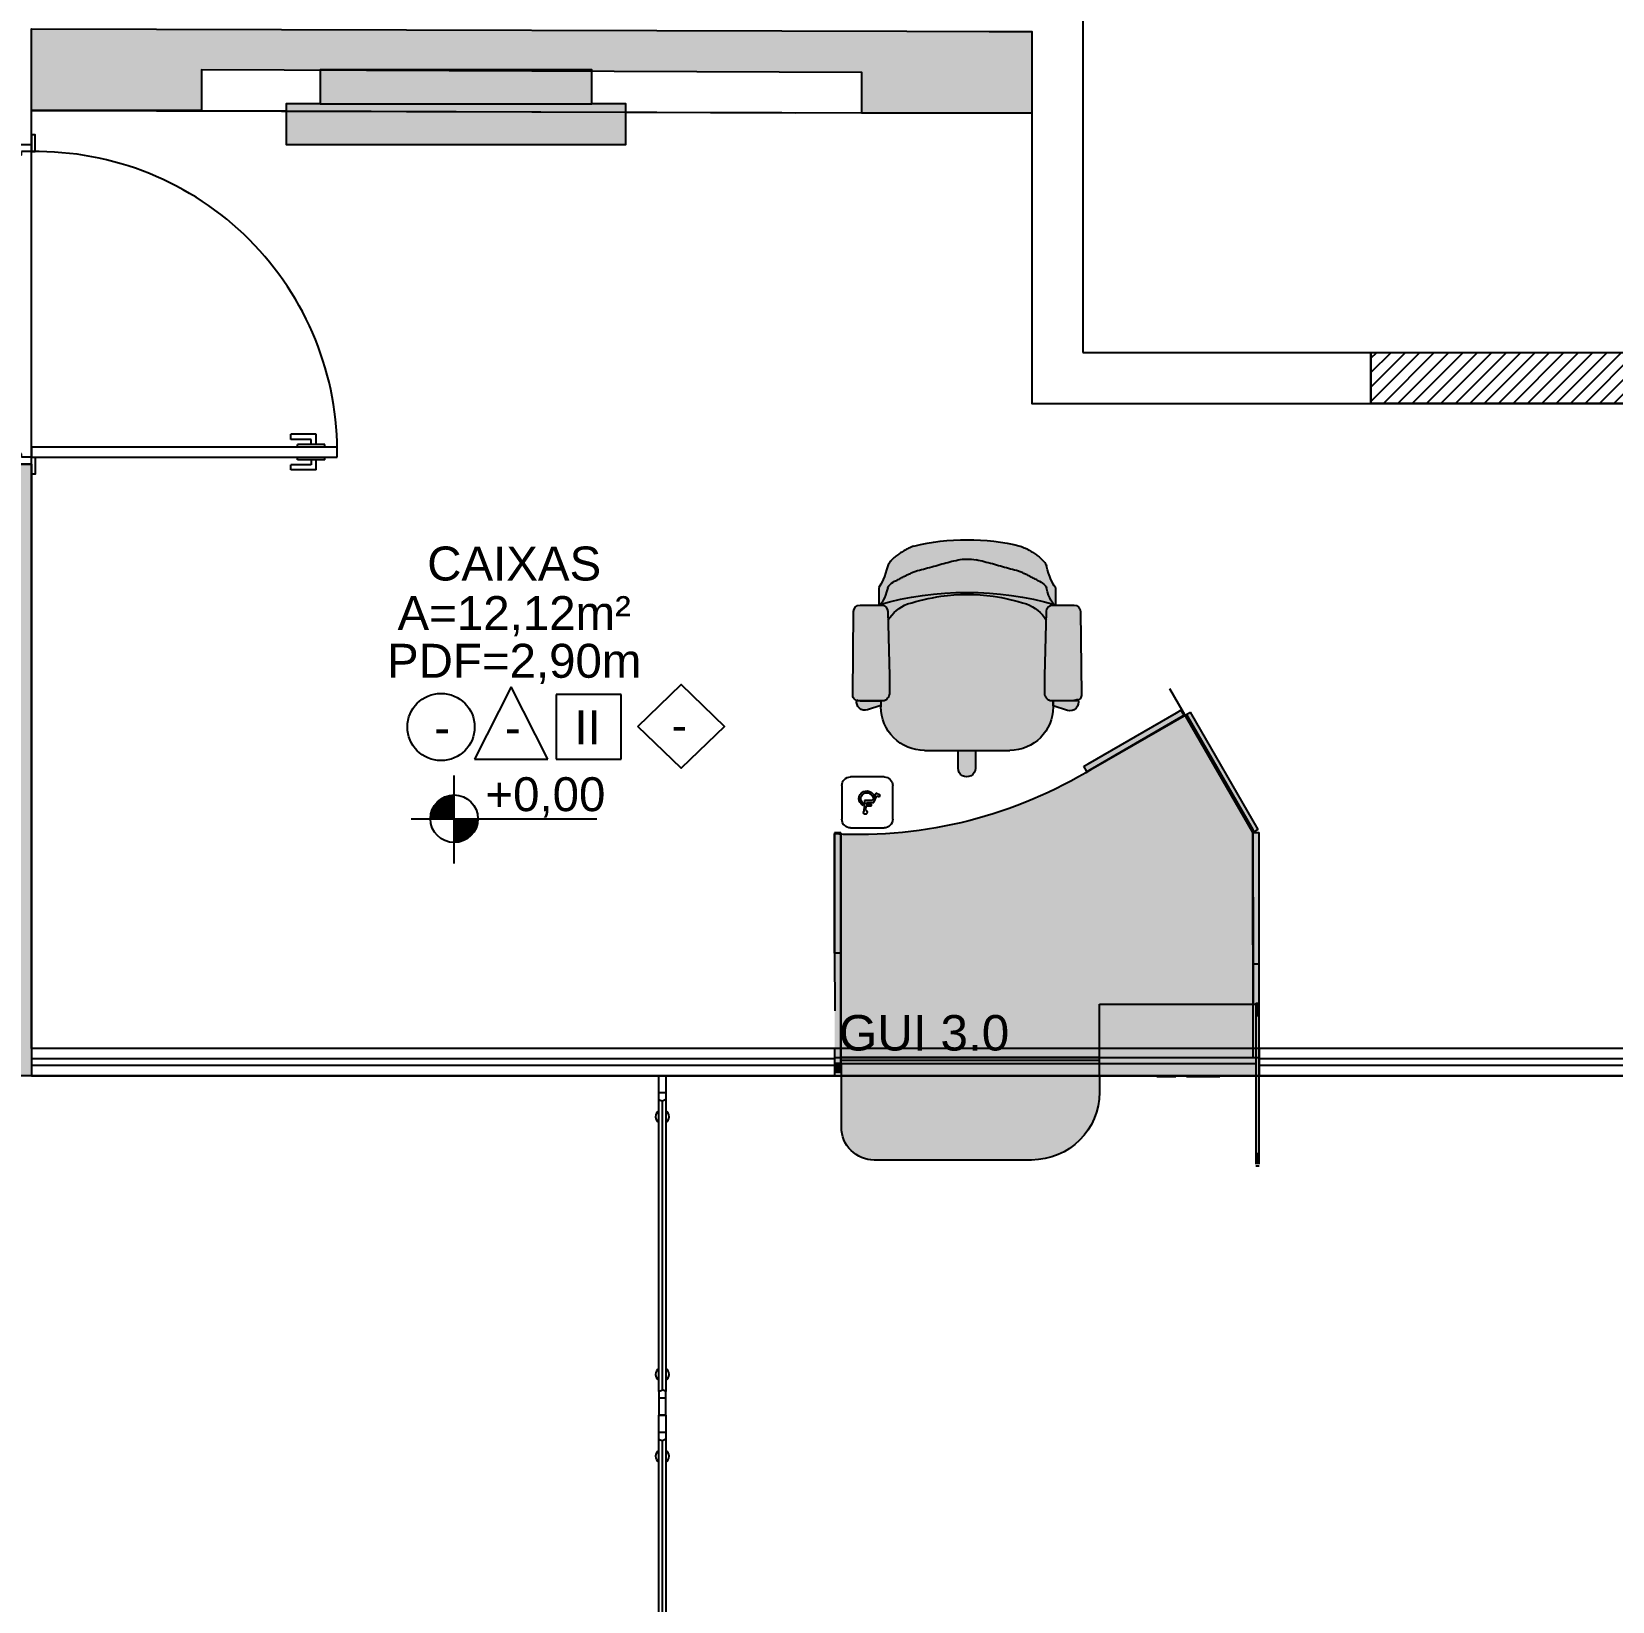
# Model space of a CAD drawing. Extents: x 100 to 738, y -85 to 470.
# Drawn here: x 634.853 to 639.508, y 460.889 to 465.512 of the extents above; entities that cross this region are included whole.
import ezdxf
from ezdxf.enums import TextEntityAlignment as Align

# ---------------------------------------------------------------- set-up
doc = ezdxf.new("R2010")
doc.units = 0
doc.linetypes.add('HIDDEN', pattern=[0.375, 0.25, -0.125])
doc.layers.get('0').update_dxf_attribs({"linetype": 'CONTINUOUS'})
for name, color, linetype in [('0704-ARQ-CON', 12, 'CONTINUOUS'), ('2911-0-age-ceilandia-centro-pe-mat-legenda-proposta$0$GRF-LEG', 2, 'CONTINUOUS'), ('A102', 2, 'CONTINUOUS'), ('ARQ-ALV', 6, 'CONTINUOUS'), ('ARQ-CON', 10, 'CONTINUOUS'), ('ARQ-FOR', 1, 'CONTINUOUS'), ('ARQ-GES', 4, 'CONTINUOUS'), ('ARQ-MOB', 2, 'CONTINUOUS'), ('ARQ-MOB-HTC', 251, 'CONTINUOUS'), ('ARQ-PIS', 1, 'CONTINUOUS'), ('ARQ-PRJ', 1, 'HIDDEN'), ('ARQ-X01', 1, 'CONTINUOUS'), ('ARQ-X02', 2, 'CONTINUOUS'), ('GRF-ACAB', 2, 'CONTINUOUS'), ('GRF-HTC', 253, 'CONTINUOUS'), ('GRF-SMB', 2, 'CONTINUOUS'), ('Pisos', 251, 'CONTINUOUS')]:
    doc.layers.add(name, color=color, linetype=linetype)
doc.styles.add('2911-0-age-ceilandia-centro-pe-mat-legenda-proposta$0$Arial_7', font='arial.ttf', dxfattribs={"height": 0.002})
doc.styles.add('ARIAL', font='arial.ttf', dxfattribs={"height": 0.1})
doc.styles.add('Arial_1', font='arial.ttf', dxfattribs={"height": 0.075})

# ---------------------------------------------------------------- blocks, each defined once
blk = doc.blocks.new('3600-00-FORCAS_ARMADAS-MAT-LAY-PROPOSTO$0$p.90.10')
for p, q in [((1671.579104567764, 1812.448246922015), (1671.579104567764, 1812.368246922014)), ((1671.579104567764, 1812.428246922015), (1671.579104567764, 1812.348246922014)), ((1671.599104567764, 1812.448246922015), (1671.599104567764, 1812.418246922015)), ((1671.609104567764, 1812.418246922015), (1671.599104567764, 1812.418246922015)), ((1671.609104567764, 1812.418246922015), (1671.609104567764, 1812.348246922014)), ((1672.489104567763, 1812.418246922016), (1672.489104567763, 1812.348246922015)), ((1672.499104567762, 1812.418246922016), (1672.489104567763, 1812.418246922016)), ((1672.499104567762, 1812.448246922016), (1672.499104567762, 1812.418246922016)), ((1672.519104567762, 1812.448246922016), (1672.519104567763, 1812.348246922016))]:
    blk.add_line(p, q)
for points in [[(1672.499104567762, 1813.348246922016), (1672.469104567763, 1813.348246922016), (1672.469104567763, 1812.448246922016), (1672.499104567762, 1812.448246922016)], [(1671.599104567764, 1812.458246922015), (1671.549104567764, 1812.458246922015), (1671.549104567764, 1812.448246922015), (1671.599104567764, 1812.448246922015)], [(1672.499104567762, 1812.458246922016), (1672.549104567763, 1812.458246922016), (1672.549104567763, 1812.448246922016), (1672.499104567762, 1812.448246922016)], [(1671.609104567763, 1812.338246922014), (1671.549104567763, 1812.338246922014), (1671.549104567763, 1812.348246922014), (1671.609104567763, 1812.348246922014)], [(1672.489104567761, 1812.338246922015), (1672.549104567763, 1812.338246922015), (1672.549104567763, 1812.348246922015), (1672.489104567761, 1812.348246922015)]]:
    blk.add_lwpolyline(points, close=True)
at = {"layer": 'Pisos'}
for p, q in [((1672.461604567763, 1813.311705374823), (1672.461604567763, 1813.231705374823)), ((1672.469104567763, 1813.311705374823), (1672.461604567763, 1813.311705374823)), ((1672.506604567763, 1813.311705374823), (1672.499104567762, 1813.311705374823)), ((1672.506604567763, 1813.311705374823), (1672.506604567763, 1813.231705374823)), ((1672.431604567762, 1813.286705374822), (1672.431604567762, 1813.211705374822)), ((1672.461604567763, 1813.286705374822), (1672.431604567762, 1813.286705374822)), ((1672.446604567763, 1813.271705374822), (1672.446604567763, 1813.211705374822)), ((1672.461604567763, 1813.271705374822), (1672.446604567763, 1813.271705374822)), ((1672.536604567763, 1813.286705374822), (1672.506604567763, 1813.286705374822)), ((1672.506604567763, 1813.271705374822), (1672.521604567762, 1813.271705374822)), ((1672.521604567762, 1813.271705374822), (1672.521604567762, 1813.211705374822)), ((1672.536604567763, 1813.286705374822), (1672.536604567763, 1813.211705374822)), ((1672.446604567763, 1813.211705374822), (1672.431604567762, 1813.211705374822)), ((1672.469104567763, 1813.231705374823), (1672.461604567763, 1813.231705374823)), ((1672.506604567763, 1813.231705374823), (1672.499104567762, 1813.231705374823)), ((1672.536604567763, 1813.211705374822), (1672.521604567762, 1813.211705374822))]:
    blk.add_line(p, q, dxfattribs=at)
blk.add_arc((1672.484104567763, 1812.463246922015), 0.8851271095156926, 89.02897806889987, 180.97102193113, dxfattribs=at)
blk = doc.blocks.new('Biombo de Privacidade')
for p, q in [((0, 1.200246638522457), (0.0200000000022556, 1.200246638522457)), ((0.0200000000022556, 1.200246638522457), (0, 1.200246638522457)), ((0, 1.200246638522457), (0, 1.130000000007385)), ((0.0200000000022556, 1.130000000007385), (0.0200000000022556, 1.200246638522457)), ((0, 1.150000000007366), (0.0200000000022556, 1.150000000007366)), ((0, 0.2704932770379855), (0, 1.130000000007385)), ((0, 1.130000000007385), (0.0100000000011278, 1.125000000007275)), ((0.0200000000022556, 1.130000000007385), (0.0100000000011278, 1.125000000007275)), ((0.0100000000011278, 1.125000000007275), (0.0100000000011278, 0.2754932770380947)), ((0.0200000000022556, 1.130000000007385), (0.0200000000022556, 0.2704932770379855)), ((0, 0.2704932770379855), (0.0100000000011278, 0.2754932770380947)), ((0, 0.2002466385224579), (0, 0.2704932770379855)), ((0, 0.2504932770380037), (0.0200000000022556, 0.2504932770380037)), ((0.0200000000022556, 0.2704932770379855), (0.0100000000011278, 0.2754932770380947)), ((0.0200000000022556, 0.2704932770379855), (0.0200000000022556, 0.2002466385224579)), ((0.0200000000022556, 0.2002466385224579), (0, 0.2002466385224579))]:
    blk.add_line(p, q)
for centre, start, end in [((0.0100000000011278, 1.079753361491839), 120.0000000036751, 239.9999999963249), ((0.0100000000011278, 1.079753361491839), 300.0000000037558, 59.99999999624417), ((0.0100000000011278, 0.3207399155535313), 120.0000000036751, 239.9999999963249), ((0.0100000000011278, 0.3207399155535313), 300.0000000037558, 59.99999999624417)]:
    blk.add_arc(centre, 0.02, start, end)
blk = doc.blocks.new('PAINEL CAIXAS')
at = {"layer": 'GRF-HTC', "true_color": 0x105689}
h = blk.add_hatch(color=146, dxfattribs=at)
h.dxf.hatch_style = 1
h.paths.add_polyline_path([(1048.163788176739, 515.3380465664058), (1048.163788176739, 515.5780465664056), (1051.109106899151, 515.5702496983533), (1051.109106899151, 515.3302496983533), (1050.60910689915, 515.3302496983533), (1050.60910689915, 515.4502496983534), (1048.663788176739, 515.4580465664058), (1048.663788176738, 515.3380465664058)])
at = {"layer": 'GRF-HTC'}
h = blk.add_hatch(color=40, dxfattribs=at)
h.dxf.hatch_style = 1
h.paths.add_polyline_path([(1049.813788176739, 515.3580465664058), (1049.813788176738, 515.4580465664058), (1049.013788176738, 515.4580465664058), (1049.013788176738, 515.3580465664058), (1048.913788176738, 515.3580465664057), (1048.913788176738, 515.2380465664057), (1049.913788176738, 515.2380465664058), (1049.913788176739, 515.3580465664058)])
at = {"layer": 'ARQ-ALV'}
blk.add_line((1048.163788176738, 515.5786911670652), (1051.10910689915, 515.5708942990129), dxfattribs=at)
at = {"layer": 'ARQ-PRJ', "ltscale": 7}
blk.add_line((1048.663788176738, 515.3380465664058), (1050.60910689915, 515.3302496983533), dxfattribs=at)
at = {"layer": 'ARQ-X02'}
blk.add_line((1049.013788176738, 515.3580465664058), (1049.813788176739, 515.3580465664058), dxfattribs=at)
for points in [[(1048.163788176739, 515.3380465664058), (1048.163788176739, 515.5780465664056), (1051.109106899151, 515.5702496983533), (1051.109106899151, 515.3302496983533), (1050.60910689915, 515.3302496983533), (1050.60910689915, 515.4502496983534), (1048.663788176739, 515.4580465664058), (1048.663788176738, 515.3380465664058), (1048.163788176739, 515.3380465664058)], [(1049.813788176739, 515.3580465664058), (1049.813788176738, 515.4580465664058), (1049.013788176738, 515.4580465664058), (1049.013788176738, 515.3580465664058), (1048.913788176738, 515.3580465664057), (1048.913788176738, 515.2380465664057), (1049.913788176738, 515.2380465664058), (1049.913788176739, 515.3580465664058), (1049.813788176739, 515.3580465664058)]]:
    blk.add_lwpolyline(points, dxfattribs=at)
blk = doc.blocks.new('BASE ARQ')
at = {"layer": 'ARQ-CON'}
h = blk.add_hatch(dxfattribs=at)
h.set_pattern_fill('_USER', color=256, scale=0.03, angle=45, pattern_type=0)
h.set_pattern_definition([(45, (610.0822086292322, 498.1593294248673), (-0.0212132034355965, 0.0212132034355965), [])])
h.paths.add_polyline_path([(748.528804633041, 486.4809612048112), (750.5288046330409, 486.4809612048112), (750.5288046330409, 486.3309612048113), (748.528804633041, 486.3309612048113)])
at = {"layer": 'GRF-HTC'}
h = blk.add_hatch(color=41, dxfattribs=at)
h.dxf.hatch_style = 1
h.paths.add_polyline_path([(744.4845937447147, 486.1524574510183), (744.5845937447153, 486.1524574510183), (744.5845422003052, 484.3509612048111), (744.4845422003046, 484.3509612048111)])
blk.add_line((744.5845422003052, 484.3509612048111), (749.6320988212536, 484.3509612048111))
at = {"layer": 'A102'}
for p, q in [((746.9494908095717, 484.4009612048069), (744.5845436328412, 484.401028870675)), ((749.6320988212536, 484.400961204811), (748.1995097503426, 484.400961204811)), ((746.9494902373318, 484.3809612048151), (744.5845430606013, 484.3810288706833)), ((749.6320988212536, 484.3809612048111), (748.1995097503426, 484.3809612048111))]:
    blk.add_line(p, q, dxfattribs=at)
at = {"layer": 'ARQ-ALV'}
for p, q in [((747.6798372641387, 488.6009612048112), (747.6798372641387, 486.4809612048112)), ((747.4048372641174, 487.4259612048099), (747.529837264139, 487.4259612048099)), ((747.5298372641385, 487.4259612048098), (747.5298372641385, 486.3309612048112)), ((747.6798372641387, 486.4809612048112), (748.528804633041, 486.4809612048112)), ((748.528804633041, 486.4809612048112), (748.528804633041, 486.3309612048112)), ((747.5298372641385, 486.3309612048112), (748.528804633041, 486.3309612048113))]:
    blk.add_line(p, q, dxfattribs=at)
blk.add_lwpolyline([(748.528804633041, 486.4809612048112), (750.5288046330409, 486.4809612048112), (750.5288046330409, 486.3309612048113), (748.528804633041, 486.3309612048113)], close=True, dxfattribs=at)
at = {"layer": 'ARQ-GES'}
blk.add_lwpolyline([(744.4845937447147, 486.1524574510183), (744.5845937447153, 486.1524574510183), (744.5845422003052, 484.3509612048111), (744.4845422003046, 484.3509612048111)], close=True, dxfattribs=at)
at = {"layer": 'ARQ-X01'}
for points in [[(744.5845422003052, 484.3509612048111), (746.9494905234518, 484.3509612048111), (746.9494905234518, 484.430961204811), (744.5845422003052, 484.430961204811)], [(748.1995097503426, 484.3509612048111), (749.6320988212536, 484.3509612048111), (749.6320988212536, 484.430961204811), (748.1995097503426, 484.430961204811)]]:
    blk.add_lwpolyline(points, close=True, dxfattribs=at)
at = {"layer": '0704-ARQ-CON', "rotation": 270.0012848688254}
blk.add_blockref('3600-00-FORCAS_ARMADAS-MAT-LAY-PROPOSTO$0$p.90.10', (-1067.901213406016, 2158.630918219336), dxfattribs=at)
at = {"layer": 'ARQ-FOR'}
blk.add_blockref('PAINEL CAIXAS', (-303.5792696350124, -28.1442884936838), dxfattribs=at)
at = {"layer": 'ARQ-MOB', "rotation": 180}
for p in [(746.4520988212558, 484.5512078433336), (746.4520988212558, 483.5512078433335)]:
    blk.add_blockref('Biombo de Privacidade', p, dxfattribs=at)
blk = doc.blocks.new('1235-1022-BB-AG_PCA_RELOGIO_E_EMP-TAG-MAT-LAYOUT-PROP-TERREO$0$2911-0-age-ceilandia-centro-pe-mat-layout-proposto$0$Mobiliário-Cadeira Operacional Giratória-C2-R0 - Cadeira C2-T-3886293-PLANTA LEIAUTE')
at = {"ltscale": 10}
h = blk.add_hatch(color=256, dxfattribs=at)
h.dxf.hatch_style = 1
h.paths.add_polyline_path([(0.2937523069995037, 0.0264441038997672), (0.2410296736543257, 0.0264441038997673), (0.2410296736543257, -0.0243558961002327), (0.2937523069995035, -0.0243558961002328, 1)])
at = {"layer": 'ARQ-MOB-HTC', "true_color": 0xffffff}
h = blk.add_hatch(color=7, dxfattribs=at)
h.dxf.hatch_style = 1
edge = h.paths.add_edge_path()
edge.add_arc((-0.1679624532978349, 0.3149636052638209), 0.0190499999999999, 91.1899793433106, 180.0000000000004, ccw=False)
edge.add_line((-0.1683580754009604, 0.3340094967670169), (0.0766231534440702, 0.3365536028414882))
edge.add_arc((0.0791552968491903, 0.3230494073258431), 0.0137395431783181, 50.348014664409675, 100.62009279698822, ccw=False)
edge.add_arc((0.074558926566722, 0.3175036028414875), 0.0209424986239844, 21.21293993183002, 50.34801466441229, ccw=False)
edge.add_arc((0.0978387957743193, 0.3004516772690788), 0.0249144631848587, -17.719877191135822, 98.67163685861982, ccw=False)
edge.add_line((0.1215712158732333, 0.2928686230006231), (0.1090427745267875, 0.2536587976858685))
edge.add_line((0.1090427745267876, 0.2536587976858685), (0.1131746032247655, 0.253566325277675))
edge.add_arc((0.113174603224771, 0.12571125484812), 0.127855070429555, -1.1368683772161603e-13, 90.0000000000025, ccw=False)
edge.add_line((0.2410296736543259, 0.1257112548481197), (0.2410296736543257, 0.0264441038997674))
edge.add_line((0.2410296736543259, 0.0264441038997674), (0.2937523069995036, 0.0264441038997672))
edge.add_arc((0.2937523069995032, 0.0010441038997672), 0.0254, -90.00000000000023, 89.99999999999972, ccw=False)
edge.add_line((0.2937523069995032, -0.0243558961002328), (0.2410296736543256, -0.0243558961002327))
edge.add_line((0.2410296736543257, -0.0243558961002327), (0.2410296736543259, -0.1257112548481368))
edge.add_arc((0.113174603224771, -0.1257112548481366), 0.1278550704295548, 270.0000000000024, 360, ccw=False)
edge.add_line((0.1131746032247761, -0.2535663252776914), (0.1102186701165575, -0.2536324805500796))
edge.add_line((0.1102186701165576, -0.2536324805500796), (0.1235519278777392, -0.2953611116890869))
edge.add_arc((0.099819507778825, -0.3029441659575426), 0.0249144631848587, -105.31732500029119, 17.719877191135822, ccw=False)
edge.add_arc((0.0745589265667218, -0.3175036028415051), 0.0209424986239839, 309.65198533559123, 333.11567196499954, ccw=False)
edge.add_arc((0.0791552968491903, -0.3230494073258592), 0.0137395431783184, 259.3799072030148, 309.6519853355907, ccw=False)
edge.add_line((0.076623153444071, -0.3365536028415049), (-0.1679624532978364, -0.3340136052638376))
edge.add_arc((-0.1679624532978349, -0.3149636052638375), 0.0190500000000001, 180.0000000000002, 269.999999999995, ccw=False)
edge.add_line((-0.1870124532978349, -0.3149636052638375), (-0.187012453297835, -0.2603066071121234))
edge.add_line((-0.187012453297835, -0.2603066071121234), (-0.1879929608089597, -0.2603066071121234))
edge.add_line((-0.1879929608089597, -0.2603066071121234), (-0.2390590941319489, -0.2603066071121281))
edge.add_ellipse((-1.660596264381591, -0.2721075570302868), major_axis=(1.427971036165939, 0), ratio=0.0871557427476597, start_angle=0.4756323696940461, end_angle=1.624660397148033)
edge.add_spline(control_points=[(-0.3027197312835128, -0.2335937310440473), (-0.3045777690249142, -0.2331044780626961), (-0.3085752785671446, -0.2312609588678345), (-0.3155404073435531, -0.2261380357164805), (-0.3231007137286842, -0.2188897770722408), (-0.3310186005671926, -0.2097192412346683), (-0.3390326030724772, -0.1987921271701154), (-0.3468795874204847, -0.1862430908051849), (-0.3543226704163628, -0.1722104317004364), (-0.3587433749964503, -0.1619514387885597), (-0.3608410631974037, -0.156653098062123)], knot_values=[-1, -1, -1, -1, -0.875, -0.75, -0.625, -0.5, -0.375, -0.25, -0.125, 0, 0, 0, 0], degree=3, periodic=0)
edge.add_ellipse((0.2043797599953812, -1.53e-14), major_axis=(0, 0.6242699642007336), ratio=0.9353387895599006, start_angle=74.50908474044002, end_angle=105.49091525955711, ccw=False)
edge.add_spline(control_points=[(-0.3608410631974037, 0.1566530980621063), (-0.3587433749964503, 0.1619514387885431), (-0.3543226704163628, 0.1722104317004197), (-0.3468795874204847, 0.1862430908051682), (-0.3390326030724772, 0.1987921271700988), (-0.3310186005671926, 0.2097192412346517), (-0.3231007137286842, 0.2188897770722242), (-0.3155404073435531, 0.2261380357164639), (-0.3085752785671446, 0.2312609588678177), (-0.3045777690249142, 0.2331044780626795), (-0.3027197312835128, 0.2335937310440306)], knot_values=[-1, -1, -1, -1, -0.875, -0.75, -0.625, -0.5, -0.375, -0.25, -0.125, 0, 0, 0, 0], degree=3, periodic=0)
edge.add_ellipse((-1.660596264381591, 0.2721075570302701), major_axis=(1.427971036165939, 0), ratio=0.0871557427476597, start_angle=358.3753396028519, end_angle=359.5243676303059)
edge.add_line((-0.2390590941319487, 0.2603066071121114), (-0.1870124532978349, 0.2603066071121113))
edge.add_line((-0.1870124532978349, 0.2603066071121113), (-0.1870124532978348, 0.3149636052638209))
for p, q in [((0.0766231534440706, 0.3365536028414881), (-0.1679624532978421, 0.3340136052638208)), ((-0.187012453297835, 0.3149636052638209), (-0.1870124532978351, 0.2527335919409905)), ((0.0947094698603219, 0.2442141931280644), (0.094709469860322, 0.323208324884525)), ((0.0954904042325011, 0.3144484836411087), (0.0954904042325011, 0.2536358330579698)), ((0.1090354367997928, 0.2536358330579698), (0.1215712158732333, 0.292868623000623)), ((-0.2390590941319099, 0.2603066071121114), (-0.1879929608089569, 0.2603066071121112)), ((-0.1679624532978354, 0.2336835919409906), (0.0219025382240704, 0.2286035967856542)), ((0.0947094698603219, 0.2539795842665243), (0.1131746032247703, 0.2535663252776747)), ((0.0954904042325011, 0.2536358330579698), (0.1090354367997928, 0.2536358330579698)), ((0.02190253822407, 0.2286035967856542), (0.0713699273921922, 0.2286035967856563)), ((0.2410296736543258, 0.1257112548481196), (0.2410296736543254, -0.1257112548481369)), ((0.2937523069995035, 0.0264441038997671), (0.2410296736543256, 0.0264441038997673)), ((0.2410296736543256, 0.0264441038997673), (0.2410296736543255, -0.0243558961002328)), ((0.2410296736543255, -0.0243558961002328), (0.2937523069995033, -0.0243558961002329)), ((0.0219025382240704, -0.2286035967856711), (-0.1679624532978354, -0.2336835919410074)), ((0.0713699273921922, -0.2286035967856732), (0.02190253822407, -0.2286035967856711)), ((-0.2390590941319099, -0.2603066071121283), (-0.1879929608089569, -0.2603066071121281)), ((-0.1879929608089598, -0.2603066071121235), (-0.1870124532978351, -0.2603066071121235)), ((-0.1870124532978351, -0.2527335919410074), (-0.187012453297835, -0.3149636052638376)), ((0.1102197413199698, -0.2536358330579867), (0.0940446321507718, -0.2536358330579867)), ((0.0940446321507718, -0.2536358330579867), (0.0940446321507718, -0.3148728307837035)), ((0.094709469860322, -0.3232083248845418), (0.0947094698603219, -0.2442141931280813)), ((0.0948873281897835, -0.2539756037075091), (0.1131746032247705, -0.2535663252776916)), ((0.123551927877739, -0.2953611116890871), (0.1102197413199698, -0.2536358330579867)), ((-0.1679624532978421, -0.3340136052638376), (0.0766231534440706, -0.336553602841505))]:
    blk.add_line(p, q)
for centre, radius, start, end in [((-0.167962453297835, 0.3149636052638209), 0.01905, 90.00000000002105, 179.9999999999993), ((0.0791552968491903, 0.3230494073258427), 0.0137395431783181, 50.34801466440801, 100.6200927969857), ((0.0745589265667214, 0.317503602841488), 0.0209424986239844, 15.8070894162613, 50.34801466440818), ((0.0745589265667215, 0.3175036028414881), 0.0209424986239842, 31.14564235695631, 33.07755204033519), ((0.0978387957743193, 0.3004516772690788), 0.0249144631848587, 342.2801228088635, 101.2225493075513), ((0.0724403029758963, 0.3144484836411086), 0.0230501012566048, 5.519e-13, 26.93510436813727), ((0.7270762922362316, -1.02e-14), 0.951373358663623, 164.1207195875966, 195.8792804124036), ((0.7270762922362605, -1.04e-14), 0.9513733586636517, 164.1207195875964, 195.8792804124031), ((-0.0832617867537973, 0.1352167921107926), 0.1141116454425595, 121.0370514317528, 159.6317588766759), ((-0.167962453297835, 0.2527335919409906), 0.01905, 179.9999999999998, 269.9999999999982), ((0.0742920754242393, 0.2507263713916874), 0.021430783030393, 296.6454935168418, 342.3097892150606), ((0.1131746032247709, 0.1257112548481198), 0.127855070429555, 359.9999999999995, 90.00000000000018), ((0.071369927392191, 0.2565502116407662), 0.0279466148551099, 270.0000000000018, 296.6454935168417), ((0.3771579095337466, -0.0075478742340198), 0.596018714571598, 162.1715882018867, 171.8552303062475), ((-0.1919813992564211, -8.4e-15), 0.1305026645583113, 168.3332154367288, 191.666784563271), ((0.2937523069995034, 0.0010441038997671), 0.0254, 269.9999999999991, 89.99999999999943), ((0.3773596343092629, 0.0075887982924426), 0.5962232821059179, 188.1451985416751, 197.8262205016278), ((0.1131746032247709, -0.1257112548481367), 0.1278550704295548, 269.9999999999998, 359.9999999999996), ((-0.0832617867537973, -0.1352167921108094), 0.1141116454425595, 200.3682411233306, 238.9629485682468), ((0.071369927392191, -0.2565502116407829), 0.0279466148551098, 63.35450648315752, 89.99999999999758), ((0.0742920754242393, -0.2507263713917043), 0.021430783030393, 17.69021078493872, 63.35450648315736), ((-0.167962453297835, -0.2527335919410075), 0.01905, 90.00000000000095, 179.9999999999998), ((-0.167962453297835, -0.3149636052638376), 0.0190500000000001, 180.0000000000004, 269.9999999999781), ((0.0745589265667218, -0.3175036028415051), 0.0209424986239839, 309.6519853355906, 344.1929105837382), ((0.099819507778825, -0.3029441659575427), 0.0249144631848587, 249.0520666690228, 17.71987719113564), ((0.0719558018036957, -0.3148728307837035), 0.0220888303470761, 329.1133942570285, 2.64e-13), ((0.0791552968491902, -0.3230494073258594), 0.0137395431783184, 259.3799072030139, 309.6519853355908)]:
    blk.add_arc(centre, radius, start, end)
for centre, major_axis, ratio, start_param, end_param in [((-1.660596264381591, 0.27210755703027), (1.427971036165939, 0), 0.0871557427476597, 5.968562648963127, 6.188222291149751), ((-0.2462961183679968, 0.1150202267355618), (0.012912962820929, 0.1189221023543554), 0.3004360325159632, 0.116010381165998, 0.704218007399735), ((-1.200484284912855, 0.2608826776058978), (1.012512898143286, 0), 0.0871559279391629, 5.968776074010706, 6.276657291024934), ((0.2043797599953812, -1.55e-14), (0, 0.6242699642007336), 0.9353387895599006, 1.317147118929175, 1.824445534660567), ((0.1506756198578502, 3.2483821929e-06), (0, 0.4485541401934073), 0.822612059485754, 1.398528802040771, 1.743061526138222), ((-0.2462961183679968, -0.1150202267355787), (-0.012912962820929, 0.1189221023543554), 0.3004360325159632, 2.437374646190053, 3.025582272423791), ((-1.660596264381591, -0.2721075570302869), (1.427971036165939, 0), 0.0871557427476597, 0.0949630160298288, 0.3146226582164529), ((-1.200484284912855, -0.2608826776059147), (1.012512898143286, 0), 0.087155927939163, 0.0065280161546462, 0.314409233168873)]:
    blk.add_ellipse(centre, major_axis=major_axis, ratio=ratio, start_param=start_param, end_param=end_param)
for points in [[(-0.3608410631974038, 0.1566530980621062), (-0.3587433749964503, 0.161951438788543), (-0.3543226704163628, 0.1722104317004196), (-0.3468795874204849, 0.1862430908051681), (-0.3390326030724772, 0.1987921271700987), (-0.3310186005671926, 0.2097192412346516), (-0.3231007137286844, 0.2188897770722241), (-0.3155404073435533, 0.2261380357164638), (-0.3085752785671448, 0.2312609588678177), (-0.3045777690249143, 0.2331044780626794), (-0.3027197312835129, 0.2335937310440305)], [(-0.288308899556403, 0.1456449113798381), (-0.2904146232206404, 0.137774464263489), (-0.2947055583592257, 0.1220105892377878), (-0.301320335906102, 0.0983025748944005), (-0.307941807910912, 0.0745121370236576), (-0.3144800315320518, 0.0506243055565812), (-0.3181144707126855, 0.0344945635752102), (-0.3197879056046093, 0.0263901949952862)], [(-0.288308899556403, -0.1456449113798549), (-0.2904146232206404, -0.1377744642635058), (-0.2947055583592257, -0.1220105892378046), (-0.301320335906102, -0.0983025748944173), (-0.307941807910912, -0.0745121370236744), (-0.3144800315320518, -0.0506243055565981), (-0.3181144707126855, -0.0344945635752271), (-0.3197879056046093, -0.026390194995303)], [(-0.3608410631974038, -0.1566530980621231), (-0.3587433749964503, -0.1619514387885599), (-0.3543226704163628, -0.1722104317004365), (-0.3468795874204849, -0.186243090805185), (-0.3390326030724772, -0.1987921271701156), (-0.3310186005671926, -0.2097192412346684), (-0.3231007137286844, -0.218889777072241), (-0.3155404073435533, -0.2261380357164807), (-0.3085752785671448, -0.2312609588678346), (-0.3045777690249143, -0.2331044780626962), (-0.3027197312835129, -0.2335937310440474)]]:
    blk.add_open_spline(points, degree=3)
for points in [[(-0.2595868966312201, 0.2081646590842375), (-0.261117377853942, 0.2048595534178866), (-0.264641421126061, 0.1978938851657574), (-0.2702561570556837, 0.1872670800651726), (-0.2748373339294274, 0.1784912241225737), (-0.2780084766813429, 0.1720201437428799), (-0.280376460171965, 0.1670393032682574), (-0.2826499768377657, 0.1619183735069167), (-0.2854167020245095, 0.1548887909766383), (-0.2872357848477838, 0.1494005189081689), (-0.2883088995564029, 0.1456449113798381)], [(-0.2595868966312201, -0.2081646590842543), (-0.261117377853942, -0.2048595534179034), (-0.264641421126061, -0.1978938851657743), (-0.2702561570556837, -0.1872670800651895), (-0.2748373339294274, -0.1784912241225906), (-0.2780084766813429, -0.1720201437428967), (-0.280376460171965, -0.1670393032682744), (-0.2826499768377657, -0.1619183735069335), (-0.2854167020245095, -0.1548887909766552), (-0.2872357848477838, -0.1494005189081858), (-0.2883088995564029, -0.1456449113798549)]]:
    blk.add_open_spline(points, degree=3, knots=[0, 0, 0, 0, 0.2, 0.4, 0.55, 0.625, 0.7, 0.775, 0.85, 1, 1, 1, 1])
blk = doc.blocks.new('1235-1022-BB-AG_PCA_RELOGIO_E_EMP-TAG-MAT-LAYOUT-PROP-TERREO$0$2911-0-age-ceilandia-centro-pe-mat-layout-proposto$0$Mobiliário-Guichê Acessivel-R0 - Guichê Acessivel-3098876-PLANTA LEIAUTE')
at = {"ltscale": 10, "true_color": 0xffffff}
h = blk.add_hatch(color=7, dxfattribs=at)
h.dxf.hatch_style = 1
h.paths.add_polyline_path([(0.624999999999921, -0.5150000000000019), (0.6069999999999994, -0.5150000000000019), (0.6049999999999994, -0.5150000000000019), (0.6049999999999994, -0.540000000000002), (0.624999999999921, -0.5400000000000019)])
at = {"layer": 'ARQ-MOB-HTC', "ltscale": 10, "true_color": 0xffffff}
h = blk.add_hatch(color=7, dxfattribs=at)
h.dxf.hatch_style = 1
h.paths.add_polyline_path([(0.6250000000000004, 0.1649999999999989), (0.6070000000000003, 0.1649999999999989), (0.6070000000000003, 0.1603498052349186, 0.0034005660932824), (0.6250000000000004, 0.1611662743780742)])
h.paths.add_polyline_path([(0.6070000000000003, 0.1603498052349186, -0.1481394450619414), (-0.1361398199813094, 0.3545537550531965), (-0.4072150317510654, 0.5110591015390995), (-0.6070000000000026, 0.1650213859434042), (-0.6070000000000028, -0.2219999999999978), (-0.607000000000002, -0.3400000000000022), (-0.155000000000001, -0.3400000000000021), (-0.155000000000001, -0.4969999999999995), (0.6069999999999994, -0.497000000000002), (0.6069999999999998, -0.1900000000000073)])
h.paths.add_polyline_path([(0.6069999999999994, -0.5050000000000018), (-0.155000000000001, -0.5049999999999994), (-0.155000000000001, -0.5149999999999993), (0.6049999999999994, -0.5150000000000019), (0.6069999999999994, -0.5150000000000019)])
h.paths.add_polyline_path([(0.6069999999999995, -0.497000000000002), (-0.155000000000001, -0.4969999999999994), (-0.155000000000001, -0.5049999999999994), (0.6069999999999994, -0.5050000000000019)])
h.paths.add_polyline_path([(-0.155000000000001, -0.3400000000000021), (-0.6070000000000007, -0.3400000000000022), (-0.6070000000000008, -0.496999999999998), (-0.155000000000001, -0.4969999999999995)], flags=17)
h.paths.add_polyline_path([(-0.155000000000001, -0.5049999999999994), (-0.155000000000001, -0.4969999999999994), (-0.6070000000000008, -0.496999999999998), (-0.6150000000000007, -0.4969999999999981), (-0.6150000000000007, -0.5149999999999999), (-0.155000000000001, -0.5150000000000011)])
h.paths.add_polyline_path([(-0.6070000000000029, -0.2219999999999972), (-0.6250000000000004, -0.2219999999999971), (-0.6250000000000006, -0.3369999999999559), (-0.6150000000000029, -0.3369999999999559), (-0.6150000000000029, -0.3383629669484262), (-0.6150000000000029, -0.3400000000000022), (-0.607000000000002, -0.3400000000000022)])
h.paths.add_polyline_path([(-0.6070000000000026, 0.1650000000000003), (-0.6249999999999997, 0.1650000000000003), (-0.6250000000000004, -0.2219999999999971), (-0.6070000000000028, -0.2219999999999972)])
h.paths.add_polyline_path([(-0.4072150317510655, 0.5110591015390997), (-0.4228034890191854, 0.5200591015390996), (-0.6225977175364396, 0.1740053466881877), (-0.6070092602683197, 0.1650053466881878)])
h.paths.add_polyline_path([(-0.3819033473120891, 0.5180723951013398), (-0.394893728368858, 0.5255723951013412), (-0.4038937283688599, 0.5099839378332227), (-0.1181053451199931, 0.3449839378332218), (-0.1091053451199945, 0.360572395101342), (-0.1220957261767574, 0.3680723951013399)])
h.paths.add_polyline_path([(0.6250000000000004, 0.1611662743780744, -0.0034005660932824), (0.6070000000000003, 0.1603498052349186), (0.6069999999999998, -0.1900000000000073), (0.625, -0.1900000000000073)])
h = blk.add_hatch(color=7, dxfattribs=at)
h.dxf.hatch_style = 1
h.paths.add_polyline_path([(0.6249999999999999, -0.1900000000000073), (0.6069999999999998, -0.1900000000000073), (0.6069999999999994, -0.4970000000000019), (0.624999999999921, -0.497000000000002), (0.624999999999921, -0.4000000000000191), (0.624999999999919, -0.3600000000000194)])
h.paths.add_polyline_path([(0.624999999999921, -0.497000000000002), (0.6069999999999994, -0.4970000000000019), (0.6069999999999994, -0.5150000000000019), (0.624999999999921, -0.5150000000000019)])
at = {"layer": 'ARQ-MOB-HTC', "true_color": 0xffffff}
for points in [[(-0.6180653903692109, -0.3769999999999576), (-0.6149999999999901, -0.3769999999999576), (-0.6149999999999901, -0.3369999999999559), (-0.624999999999988, -0.3369999999999559), (-0.624999999999988, -0.3769999999999576)], [(-0.6180653903692109, -0.7769999999999576), (-0.6149999999999901, -0.7769999999999576), (-0.6149999999999901, -0.3769999999999576), (-0.624999999999988, -0.3769999999999576), (-0.624999999999988, -0.7769999999999576)], [(-0.6180653903692109, -0.8116410161513345), (-0.6149999999999901, -0.8116410161513345), (-0.6149999999999901, -0.7769999999999576), (-0.624999999999988, -0.7769999999999576), (-0.624999999999988, -0.8116410161513345)]]:
    blk.add_hatch(color=7, dxfattribs=at).paths.add_polyline_path(points, flags=0)
at = {"layer": 'ARQ-MOB-HTC', "ltscale": 10, "true_color": 0xffffff}
h = blk.add_hatch(color=7, dxfattribs=at)
h.dxf.hatch_style = 1
h.paths.add_polyline_path([(-0.6070000000000007, -0.3400000000000022), (-0.6150000000000029, -0.3400000000000022), (-0.6150000000000029, -0.3423589838486114), (-0.6150000000000028, -0.3487157287525271), (-0.6150000000000028, -0.3569999999999891), (-0.6150000000000028, -0.3666472381958881), (-0.6150000000000028, -0.3769999999999889), (-0.6150000000000021, -0.496999999999998), (-0.6070000000000008, -0.4969999999999981)])
h = blk.add_hatch(color=7, dxfattribs=at)
h.dxf.hatch_style = 1
h.paths.add_polyline_path([(-0.1550000000000017, -0.5150000000000011), (-0.6150000000000007, -0.5149999999999999), (-0.6150000000000007, -0.5509999999999997), (-0.1550000000000018, -0.551000000000001)])
at = {"layer": 'ARQ-MOB-HTC', "true_color": 0x3255a4}
h = blk.add_hatch(color=175, dxfattribs=at)
h.dxf.hatch_style = 1
h.paths.add_polyline_path([(0.6049999999999994, -0.5150000000000019), (-0.1550000000000018, -0.5149999999999993), (-0.1550000000000018, -0.551000000000001), (-0.1550000000000022, -0.5989999999999988, 0.4142135623730964), (0.044999999999998, -0.799), (0.5087859419575765, -0.7989999999999995, 0.414213562373095), (0.6049999999999991, -0.7027859419575768)])
for p, q in [((-0.6069999999999998, 0.1650213859434096), (-0.3623129696667369, 0.5888317544337689)), ((-0.6225977175364396, 0.1740053466881878), (-0.4228034890191854, 0.5200591015390997)), ((-0.4110357688846263, 0.5132650051516638), (-0.6070000000000028, 0.1738450003936611)), ((-0.4072150317510655, 0.5110591015390998), (-0.4228034890191854, 0.5200591015390997)), ((-0.1361398199813115, 0.3545537550531976), (-0.4110357688846264, 0.5132650051516638)), ((-0.3948937283688396, 0.5255723951013729), (-0.403893728368842, 0.5099839378332539)), ((-0.3819033473120891, 0.51807239510134), (-0.3948937283688559, 0.52557239510134)), ((-0.1220957261767575, 0.36807239510134), (-0.3819033473120891, 0.5180723951013398)), ((-0.4072150317510655, 0.5110591015390998), (-0.6070092602683197, 0.1650053466881878)), ((-0.4068565708845042, 0.5108521440612918), (-0.406491804580209, 0.5114839378332201)), ((-0.406491804580209, 0.5114839378332202), (-0.1155072689086374, 0.3434839378332205)), ((-0.1091053451199908, 0.3605723951013399), (-0.1220957261767574, 0.3680723951013399)), ((-0.1181053451199742, 0.3449839378332546), (-0.1091053451199762, 0.3605723951013735)), ((0.4792087523329222, 0.3292412309525945), (0.578408752332931, 0.3292412309525952)), ((0.4538087523329236, 0.2046412309526005), (0.453808752332923, 0.3038412309525958)), ((0.4905216366180725, 0.2753357281970697), (0.5040982960277823, 0.2810986782047465)), ((0.5040982960277823, 0.2810986782047465), (0.5133390876595766, 0.2593287373768986)), ((0.6038087523329279, 0.3038412309525978), (0.6038087523329285, 0.2046412309526019)), ((0.4926518906756197, 0.2703171641357913), (0.4905216366180725, 0.2753357281970697)), ((0.5010613474263526, 0.2738867667444811), (0.4926518906756197, 0.2703171641357913)), ((0.5096236299746755, 0.2537152931461625), (0.5010613474263526, 0.2738867667444811)), ((0.5119617391047832, 0.2694877754389883), (0.5092950067435958, 0.27577020318111)), ((0.5316805493109897, 0.2537152931461626), (0.5096236299746755, 0.2537152931461625)), ((0.5133390876595766, 0.2593287373768986), (0.5369151707413437, 0.2593287373768988)), ((0.5161858332469075, 0.2489713947539863), (0.5320122750017385, 0.2489713947539865)), ((0.5161858332469075, 0.2437087907876712), (0.5161858332469075, 0.2489713947539863)), ((0.5323802721196244, 0.2437087907876712), (0.5161858332469075, 0.2437087907876712)), ((0.5320122750017385, 0.2489713947539865), (0.5316805493109897, 0.2537152931461626)), ((0.5333395005481055, 0.2299911851680116), (0.5323802721196244, 0.2437087907876712)), ((0.5369151707413437, 0.2593287373768988), (0.5391249089875011, 0.2277280082039086)), ((0.5408456473613947, 0.2450793181350849), (0.5404082483028434, 0.251334416092426)), ((-0.6250000000000004, -0.2219999999999971), (-0.6249999999999997, 0.1650000000000003)), ((-0.6069999999999997, 0.1650000000000003), (-0.6249999999999997, 0.1650000000000003)), ((-0.6225977175364396, 0.1740053466881878), (-0.6070092602683197, 0.1650053466881878)), ((-0.6070000000000028, 0.1738450003936611), (-0.6070000000000028, -0.2219999999999978)), ((-0.6070000000000008, -0.496999999999998), (-0.6069999999999997, 0.1650213859434097)), ((-0.6069999999999997, 0.1650000000000003), (-0.6070000000000003, -0.2219999999999972)), ((0.5784087523329328, 0.1792412309526049), (0.4792087523329208, 0.1792412309526043)), ((0.6070000000000003, 0.1650000000000001), (0.6069999999999994, -0.5150000000000019)), ((0.6069999999999998, -0.1900000000000061), (0.6070000000000003, 0.1650000000000001)), ((0.6070000000000003, 0.1650000000000001), (0.6250000000000004, 0.1650000000000001)), ((0.6069999999999998, -0.190000000000008), (0.6070000000000003, 0.1649999999999989)), ((0.6070000000000003, 0.1649999999999989), (0.6250000000000004, 0.1649999999999989)), ((0.6250000000000004, 0.1650000000000001), (0.6249999999999999, -0.1900000000000061)), ((0.6250000000000004, 0.1649999999999989), (0.6249999999999999, -0.190000000000008)), ((0.6250046301925299, -0.1900000000000056), (0.6250046301925299, 0.161166515974385)), ((-0.6250000000000006, -0.3369999999999875), (-0.6250000000000004, -0.2219999999999971)), ((-0.6250000000000004, -0.2219999999999971), (-0.6070000000000003, -0.2219999999999972)), ((-0.6070000000000003, -0.2219999999999972), (-0.6070000000000007, -0.340000000000001)), ((0.6069999999999994, -0.5150000000000006), (0.6069999999999998, -0.1900000000000061)), ((0.6069999999999998, -0.1900000000000061), (0.6249999999999999, -0.1900000000000061)), ((0.6069999999999994, -0.5150000000000019), (0.6069999999999998, -0.1900000000000073)), ((0.6069999999999998, -0.1900000000000073), (0.6249999999999999, -0.1900000000000073)), ((0.6249999999999999, -0.1900000000000061), (0.6249999999999996, -0.3599999999999966)), ((0.6249999999999999, -0.1900000000000073), (0.6249999999999996, -0.3599999999999957)), ((-0.6149999999999901, -0.3369999999999559), (-0.624999999999988, -0.3369999999999559)), ((-0.6250000000000013, -0.3383629669484263), (-0.6250000000000013, -0.3369999999999889)), ((-0.6250000000000013, -0.3423589838486116), (-0.6250000000000013, -0.3383842435993729)), ((-0.6250000000000011, -0.3487157287525273), (-0.6250000000000013, -0.3423847528465548)), ((-0.6250000000000011, -0.3569999999999892), (-0.6250000000000011, -0.3487436750099111)), ((-0.6250000000000011, -0.3666472381958884), (-0.6250000000000011, -0.3570293841087964)), ((-0.6250000000000011, -0.3769999999999892), (-0.6250000000000011, -0.3666777741945902)), ((-0.6150000000000029, -0.3369999999999889), (-0.6150000000000029, -0.3383629669484262)), ((-0.6150000000000029, -0.3383842435993727), (-0.6150000000000029, -0.3423589838486114)), ((-0.155000000000001, -0.3400000000000022), (-0.6149999999999992, -0.3400000000000022)), ((-0.6150000000000029, -0.3423847528465547), (-0.6150000000000028, -0.3487157287525271)), ((-0.6150000000000028, -0.3487436750099108), (-0.6150000000000028, -0.3569999999999891)), ((-0.6150000000000028, -0.3570293841087961), (-0.6150000000000028, -0.3666472381958881)), ((-0.6150000000000028, -0.3666777741945899), (-0.6150000000000028, -0.3769999999999889)), ((-0.155000000000001, -0.5149999999999987), (-0.155000000000001, -0.3400000000000022)), ((-0.6249999999999992, -0.7769999999999896), (-0.6249999999999992, -0.3769999999999886)), ((-0.6150000000000007, -0.3769999999999886), (-0.6150000000000007, -0.7769999999999896)), ((0.6249999999999951, -0.497000000000002), (-0.6250000000000079, -0.496999999999998)), ((-0.1550000000000018, -0.4969999999999994), (0.6069999999999917, -0.4970000000000019)), ((0.6069999999999918, -0.5050000000000018), (-0.1550000000000018, -0.5049999999999994)), ((0.6069999999999918, -0.5050000000000018), (0.6069999999999918, -0.4970000000000019)), ((-0.1550000000000017, -0.5150000000000011), (-0.6150000000000019, -0.5149999999999999)), ((-0.6150000000000019, -0.5509999999999997), (-0.1550000000000018, -0.551000000000001)), ((-0.5095672803842559, -0.552999999999998), (-0.5095672803842559, -0.550999999999998)), ((-0.508183124377403, -0.552999999999998), (-0.5095672803842559, -0.552999999999998)), ((-0.508183124377403, -0.550999999999998), (-0.508183124377403, -0.552999999999998)), ((-0.504030656356845, -0.552999999999998), (-0.508183124377403, -0.552999999999998)), ((-0.504030656356845, -0.550999999999998), (-0.504030656356845, -0.552999999999998)), ((-0.4971512630470391, -0.552999999999998), (-0.504030656356845, -0.552999999999998)), ((-0.4971512630470391, -0.550999999999998), (-0.4971512630470391, -0.552999999999998)), ((-0.4875863311724425, -0.552999999999998), (-0.4971512630470391, -0.552999999999998)), ((-0.4875863311724425, -0.550999999999998), (-0.4875863311724425, -0.552999999999998)), ((-0.4752668828589596, -0.552999999999998), (-0.4875863311724425, -0.552999999999998)), ((-0.4752668828589596, -0.550999999999998), (-0.4752668828589596, -0.552999999999998)), ((-0.4601239402324949, -0.552999999999998), (-0.4752668828589596, -0.552999999999998)), ((-0.4601239402324949, -0.550999999999998), (-0.4601239402324949, -0.552999999999998)), ((-0.4381245969209228, -0.552999999999998), (-0.4601239402324949, -0.552999999999998)), ((-0.4381245969209228, -0.550999999999998), (-0.4381245969209228, -0.552999999999998)), ((-0.4229310705201213, -0.552999999999998), (-0.4381245969209228, -0.552999999999998)), ((-0.4229310705201213, -0.550999999999998), (-0.4229310705201213, -0.552999999999998)), ((-0.4141019026358782, -0.552999999999998), (-0.4229310705201213, -0.552999999999998)), ((-0.4141019026358782, -0.550999999999998), (-0.4141019026358782, -0.552999999999998)), ((-0.4106806000807341, -0.552999999999998), (-0.4141019026358782, -0.552999999999998)), ((-0.4106806000807341, -0.550999999999998), (-0.4106806000807341, -0.552999999999998)), ((-0.3800728180820249, -0.550999999999998), (-0.3800728180820249, -0.552999999999998)), ((-0.3524632743440067, -0.552999999999998), (-0.3800728180820249, -0.552999999999998)), ((-0.3524632743440067, -0.550999999999998), (-0.3524632743440067, -0.552999999999998)), ((-0.3357062494637039, -0.552999999999998), (-0.3524632743440067, -0.552999999999998)), ((-0.3357062494637039, -0.550999999999998), (-0.3357062494637039, -0.552999999999998)), ((-0.3235661436228697, -0.552999999999998), (-0.3357062494637039, -0.552999999999998)), ((-0.3235661436228697, -0.550999999999998), (-0.3235661436228697, -0.552999999999998)), ((-0.1550000000000018, -0.551000000000001), (-0.1550000000000017, -0.5150000000000011)), ((0.6069999999999967, -0.5150000000000019), (-0.1549999999999997, -0.5149999999999993)), ((-0.155000000000002, -0.5510000000000025), (-0.155000000000002, -0.599000000000001)), ((0.6049999999999994, -0.7027859419575768), (0.6049999999999994, -0.5149999999999963)), ((0.6249999999999921, -0.5400000000000019), (0.6049999999999994, -0.540000000000002)), ((0.6069999999999994, -0.5150000000000006), (0.6249999999999992, -0.5150000000000006)), ((0.6069999999999994, -0.5150000000000019), (0.6249999999999992, -0.5150000000000019)), ((-0.6250000000000013, -0.7873527618040908), (-0.6250000000000013, -0.7770316098454642)), ((-0.6250000000000013, -0.7969999999999896), (-0.6250000000000013, -0.7873855237748855)), ((-0.6150000000000025, -0.777031609845464), (-0.6150000000000025, -0.7873527618040904)), ((-0.6150000000000025, -0.7873855237748854), (-0.6150000000000025, -0.7969999999999894)), ((-0.6250000000000013, -0.8052842712474514), (-0.6250000000000013, -0.7970342003902914)), ((-0.6250000000000016, -0.811641016151367), (-0.6250000000000013, -0.8053206501150892)), ((-0.624999999999988, -0.8169999999999571), (-0.6149999999999901, -0.8169999999999571)), ((-0.6150000000000025, -0.7970342003902912), (-0.6150000000000025, -0.8052842712474513)), ((-0.6150000000000025, -0.805320650115089), (-0.6150000000000028, -0.8116410161513667)), ((0.044999999999998, -0.7989999999999997), (0.5087859419575764, -0.7989999999999997))]:
    blk.add_line(p, q)
for centre, radius, start, end in [((0.5559761922550042, 1.484051820675929), 1.324685039788474, 238.5015228173084, 272.9869970129891), ((0.4792087523329223, 0.303841230952596), 0.0253999999999999, 90.00000000000026, 180), ((0.5784087523329311, 0.3038412309525976), 0.0253999999999999, 3.181e-13, 90.0000000000003), ((0.5355047109157793, 0.2567725404231527), 0.0323706623821392, 125.9358456821337, 144.0641543173772), ((0.5306791821896883, 0.2653168610697855), 0.0226476302981431, 296.6729722292996, 128.7384870986818), ((0.5306791821896883, 0.2653168610697855), 0.0170341860674067, 304.8304198008688, 129.1895133519917), ((0.5355047109157588, 0.2567725404231527), 0.0267572181513761, 125.6348383997955, 151.6271284147604), ((0.4792087523329207, 0.2046412309526007), 0.0253999999999999, 180, 270.0000000000002), ((0.5345476067862535, 0.2245532222689201), 0.005570544064501, 102.5254947084181, 34.74491594330468), ((0.5784087523329324, 0.2046412309526018), 0.0253999999999999, 270.0000000000003, 4.071e-13), ((0.044999999999998, -0.5989999999999998), 0.2000000000000002, 179.9999999999999, 269.9999999999993), ((0.5087859419575764, -0.7027859419575768), 0.0962140580424228, 269.9999999999992, 359.9999999999993)]:
    blk.add_arc(centre, radius, start, end)
blk = doc.blocks.new('MOB')
at = {"layer": 'ARQ-MOB', "linetype": 'Continuous', "ltscale": 0.02, "xscale": -1}
for name, p, rotation in [('1235-1022-BB-AG_PCA_RELOGIO_E_EMP-TAG-MAT-LAYOUT-PROP-TERREO$0$2911-0-age-ceilandia-centro-pe-mat-layout-proposto$0$Mobiliário-Cadeira Operacional Giratória-C2-R0 - Cadeira C2-T-3886293-PLANTA LEIAUTE', (747.3394138230847, 485.5502085868652, 0.0004459645006139), 90.00576951312432), ('1235-1022-BB-AG_PCA_RELOGIO_E_EMP-TAG-MAT-LAYOUT-PROP-TERREO$0$2911-0-age-ceilandia-centro-pe-mat-layout-proposto$0$Mobiliário-Guichê Acessivel-R0 - Guichê Acessivel-3098876-PLANTA LEIAUTE', (747.5744542693631, 484.9018992733626), 0.0057695131244461)]:
    blk.add_blockref(name, p, dxfattribs=dict(at, rotation=rotation))
at = {"layer": '2911-0-age-ceilandia-centro-pe-mat-legenda-proposta$0$GRF-LEG', "lineweight": 9, "insert": (747.2125287065177, 484.5297164562913), "char_height": 0.1043449910896524, "width": 0.5876289668241261, "attachment_point": 2, "line_spacing_factor": 0.9417779076525878, "style": '2911-0-age-ceilandia-centro-pe-mat-legenda-proposta$0$Arial_7'}
blk.add_mtext('GUI 3.0', dxfattribs=at)
blk = doc.blocks.new('SIMB-RODAPE')
at = {"ltscale": 0.5}
blk.add_lwpolyline([(-0.1295238553516427, 4.4338e-12), (2.2666e-12, 0.1250000000044338), (0.1295238553561759, 4.4338e-12), (2.2666e-12, -0.1249999999955662), (-0.1295238553516427, 4.4338e-12)], dxfattribs=at)
at = {"style": 'ARIAL'}
blk.add_attdef('-', text='', height=0.1, dxfattribs=at).set_placement((-0.0056460401988332, 0.0042455021256274), align=Align.MIDDLE_CENTER)
blk = doc.blocks.new('1235-1022-BB-AG_PCA_RELOGIO_E_EMP-TAG-MAT-LAYOUT-PROP-TERREO$0$Cota de Nível')
at = {"layer": 'GRF-SMB', "color": 1}
for p, q in [((12.22311167527414, -0.8907752324456765), (12.22311167527414, -0.6606351810845155)), ((12.110609866524, -0.7740020431022004), (12.59650557628068, -0.7740020431022004))]:
    blk.add_line(p, q, dxfattribs=at)
at = {"layer": 'GRF-SMB', "color": 1, "const_width": 0.0622386645314136}
for points in [[(12.22311167527414, -0.7428827108365966, 0.4142135623730489), (12.19199234300854, -0.7740020431022004)], [(12.22311167527414, -0.8051213753679604, 0.4142135623730951), (12.2542310075399, -0.7740020431022004)]]:
    blk.add_lwpolyline(points, format="xyb", dxfattribs=at)
at = {"layer": 'GRF-SMB', "color": 1}
blk.add_circle((12.22311167527414, -0.7740020431022004), 0.0622386645314136, dxfattribs=at)
blk = doc.blocks.new('1235-1022-BB-AG_PCA_RELOGIO_E_EMP-TAG-MAT-LAYOUT-PROP-TERREO$0$FOX_AMBIENTE_NO_ EXISTENTE0')
at = {"color": 1}
for p, q in [((0.0001247399356666, -0.0016118417422142), (-0.0017983644228863, -0.0053861465594929)), ((0.0020371626892523, -0.0053861465594929), (0.0001247399356666, -0.0016118417422142)), ((0.0058554305806476, -0.0019989170607341), (0.0024697677543071, -0.0019989170607341)), ((0.0024697677543071, -0.0019989170607341), (0.0024697677543071, -0.0053861465594929)), ((0.0058554305806476, -0.0053861465594929), (0.0058554305806476, -0.0019989170607341)), ((-0.0017983644228863, -0.0053861465594929), (0.0020371626892523, -0.0053861465594929)), ((0.0024697677543071, -0.0053861465594929), (0.0058554305806476, -0.0053861465594929))]:
    blk.add_line(p, q, dxfattribs=at)
blk.add_circle((-0.0035457475000156, -0.0037042693020627), 0.001755917589057, dxfattribs=at)
blk = doc.blocks.new('Tag_Ambiente')
at = {"xscale": 1.125, "yscale": 1.125, "zscale": 1.125}
blk.add_blockref('1235-1022-BB-AG_PCA_RELOGIO_E_EMP-TAG-MAT-LAYOUT-PROP-TERREO$0$Cota de Nível', (-13.5390208931286, 0.8707522984899753), dxfattribs=at)
at = {"layer": 'GRF-ACAB', "color": 1, "xscale": 56.38359374999997, "yscale": 56.38359374999997, "zscale": 56.38359374999997}
blk.add_blockref('1235-1022-BB-AG_PCA_RELOGIO_E_EMP-TAG-MAT-LAYOUT-PROP-TERREO$0$FOX_AMBIENTE_NO_ EXISTENTE0', (0.3731694090385034, 0.479090943113846), dxfattribs=at)
at = {"color": 3, "style": 'Arial_1'}
for tag, p in [('AMBIENTE', (0.3887232976111843, 0.7016314328766314)), ('X', (0.1766156200564435, 0.2188219283985902)), ('Y', (0.3847957270533495, 0.2188219283985902)), ('Z', (0.6047585457235325, 0.2188219283985902))]:
    blk.add_attdef(tag, text='', height=0.1, dxfattribs=at).set_placement(p, align=Align.CENTER)
at = {"style": 'Arial_1'}
for tag, p in [('ÁREA', (0.3887232976111843, 0.5557070208370832)), ('PÉ-DIREITO', (0.3887232976111843, 0.415191992892531))]:
    blk.add_attdef(tag, text='', height=0.1, dxfattribs=at).set_placement(p, align=Align.CENTER)
blk.add_attdef('NÍVEL', (0.3038829558725187, 0.022280938614756), '', height=0.1, dxfattribs=at)

msp = doc.modelspace()

# ---------------------------------------------------------------- linework, layer by layer
at = {"layer": 'ARQ-PIS'}
for points in [[(634.8528417388138, 465.2795316155454), (637.7981604612257, 465.2717347474931), (637.7981604612257, 464.4167347476348), (639.9004220183408, 464.4167347476348), (639.9004220183408, 462.5167347476346), (634.8528676904845, 462.5168791682577), (634.8528417388138, 465.2795316155454)], [(634.7529023989521, 462.4367347476347), (634.7528653973918, 460.7867347476347), (636.7004220183408, 460.7867347476347), (636.7004220183408, 456.5367347476346), (626.436037126568, 456.5367347476346), (626.436037126568, 456.7367347476347), (625.0877635522381, 456.7367347476347), (625.0876993021258, 455.0367347476341), (630.1881604612258, 455.0367347476341), (630.1881604612258, 455.6867347476348), (639.9748421525596, 455.6867347476348), (639.9748421525596, 460.4167347476324), (639.9004220183408, 460.4167347476324), (639.9004220183408, 462.4367347476347), (634.7529023989521, 462.4367347476347)]]:
    msp.add_lwpolyline(points, dxfattribs=at)

# ---------------------------------------------------------------- block references
for name in ['BASE ARQ', 'MOB']:
    msp.add_blockref(name, (-109.7316768029128, -21.91422645717643))
ref = msp.add_blockref('SIMB-RODAPE', (636.7658622614819, 463.4657596147051), dxfattribs=dict(at, xscale=0.9855799017464645, yscale=0.9855799017464645, zscale=0.9855799017464645))
ref.add_attrib('-', '-', dxfattribs={"layer": '0', "color": 2, "height": 0.0985579901746465, "style": 'ARIAL'}).set_placement((636.7602976377372, 463.469943896275), align=Align.MIDDLE_CENTER)
at = {"layer": 'GRF-SMB'}
msp.add_blockref('Tag_Ambiente', (635.8852956947917, 463.1936431415069), dxfattribs=at).add_auto_attribs({'Z': 'II', 'Y': '-', 'X': '-', 'AMBIENTE': 'CAIXAS', 'ÁREA': 'A=12,12m²', 'PÉ-DIREITO': 'PDF=2,90m', 'NÍVEL': '+0,00'})

doc.saveas('drawing.dxf')
